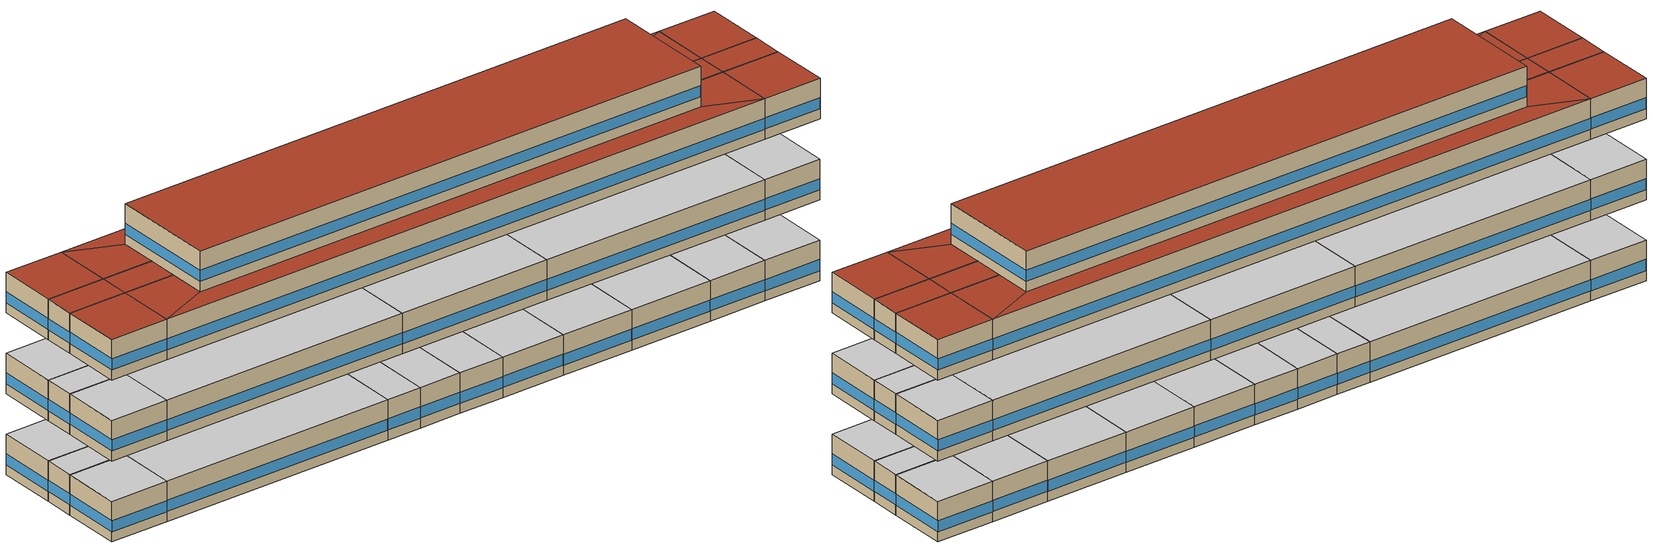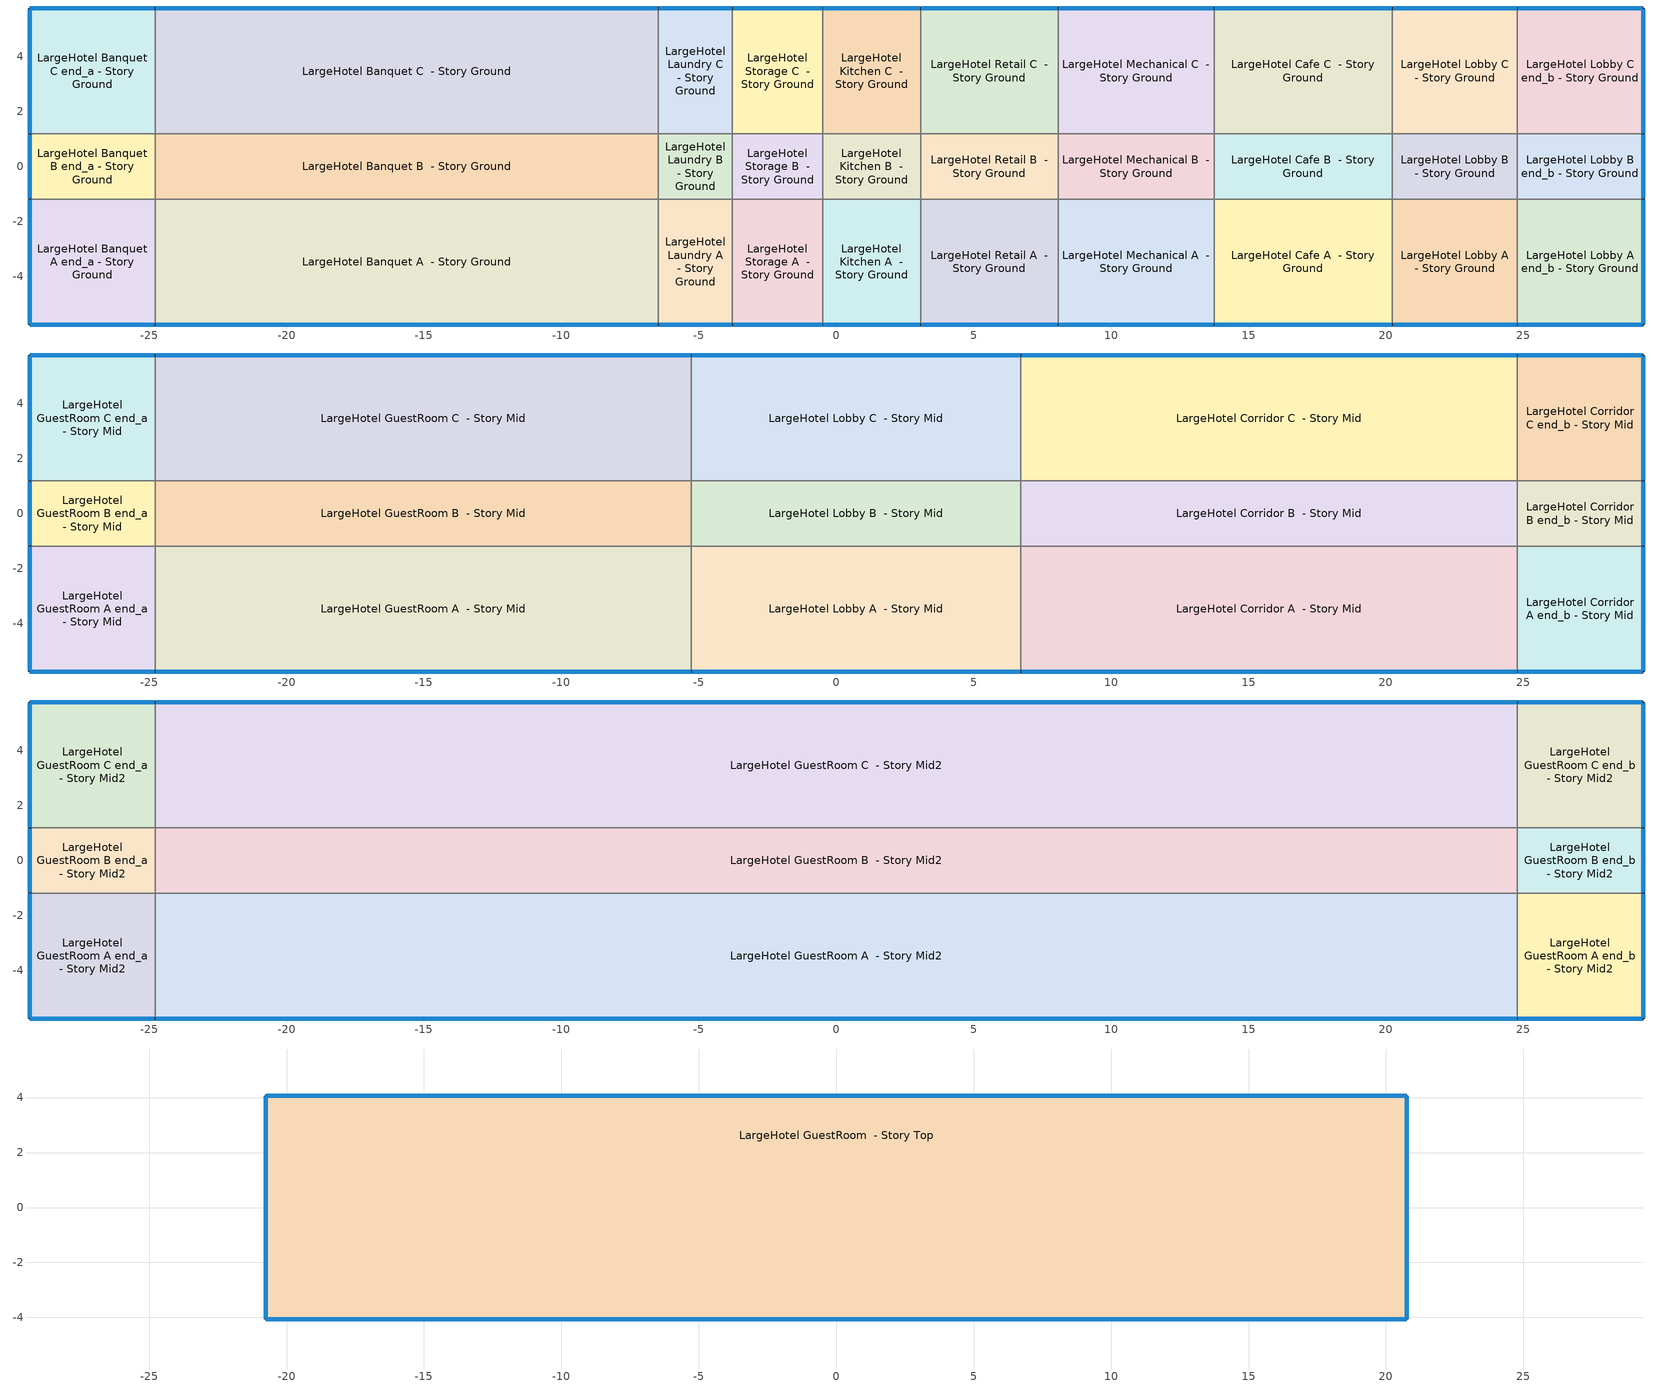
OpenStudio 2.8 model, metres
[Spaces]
LargeHotel Banquet A end_a - Story Ground
 floor ground: -29.35,-5.76 -29.35,-1.18 -24.78,-1.18 -24.78,-5.76 z0
 wall outside: -29.35,-1.18 -29.35,-5.76 -24.78,-5.76 z0:3.05
 wall to LargeHotel Banquet B end_a - Story Ground: -24.78,-1.18 -29.35,-1.18 z0:3.05
 wall to LargeHotel Banquet A  - Story Ground: -24.78,-5.76 -24.78,-1.18 z0:3.05
 window: -29.35,-1.21 -29.35,-5.73 / -29.33,-5.76 -24.8,-5.76 z0.76:1.59
 ceiling adiabatic: -24.78,-5.76 -24.78,-1.18 -29.35,-1.18 -29.35,-5.76 z3.05
LargeHotel Banquet B end_a - Story Ground
 floor ground: -29.35,-1.18 -29.35,1.18 -24.78,1.18 -24.78,-1.18 z0
 wall outside: -29.35,1.18 -29.35,-1.18 z0:3.05
 wall to LargeHotel Banquet C end_a - Story Ground: -24.78,1.18 -29.35,1.18 z0:3.05
 wall to LargeHotel Banquet B  - Story Ground: -24.78,-1.18 -24.78,1.18 z0:3.05
 window: -29.35,1.16 -29.35,-1.16 z0.76:1.6
 ceiling adiabatic: -24.78,-1.18 -24.78,1.18 -29.35,1.18 -29.35,-1.18 z3.05
LargeHotel Banquet C end_a - Story Ground
 floor ground: -29.35,1.18 -29.35,5.76 -24.78,5.76 -24.78,1.18 z0
 wall outside: -24.78,5.76 -29.35,5.76 -29.35,1.18 z0:3.05
 wall to LargeHotel Banquet C  - Story Ground: -24.78,1.18 -24.78,5.76 z0:3.05
 window: -29.35,5.73 -29.35,1.21 / -24.8,5.76 -29.33,5.76 z0.76:1.59
 ceiling adiabatic: -24.78,1.18 -24.78,5.76 -29.35,5.76 -29.35,1.18 z3.05
LargeHotel Banquet A  - Story Ground
 floor ground: -24.78,-5.76 -24.78,-1.18 -6.47,-1.18 -6.47,-5.76 z0
 wall outside: -24.78,-5.76 -6.47,-5.76 z0:3.05
 wall to LargeHotel Banquet B  - Story Ground: -6.47,-1.18 -24.78,-1.18 z0:3.05
 wall to LargeHotel Laundry A  - Story Ground: -6.47,-5.76 -6.47,-1.18 z0:3.05
 window: -24.75,-5.76 -6.5,-5.76 z0.76:1.59
 ceiling adiabatic: -6.47,-5.76 -6.47,-1.18 -24.78,-1.18 -24.78,-5.76 z3.05
LargeHotel Banquet B  - Story Ground
 floor ground: -24.78,-1.18 -24.78,1.18 -6.47,1.18 -6.47,-1.18 z0
 wall to LargeHotel Banquet C  - Story Ground: -6.47,1.18 -24.78,1.18 z0:3.05
 wall to LargeHotel Laundry B  - Story Ground: -6.47,-1.18 -6.47,1.18 z0:3.05
 ceiling adiabatic: -6.47,-1.18 -6.47,1.18 -24.78,1.18 -24.78,-1.18 z3.05
LargeHotel Banquet C  - Story Ground
 floor ground: -24.78,1.18 -24.78,5.76 -6.47,5.76 -6.47,1.18 z0
 wall outside: -6.47,5.76 -24.78,5.76 z0:3.05
 wall to LargeHotel Laundry C  - Story Ground: -6.47,1.18 -6.47,5.76 z0:3.05
 window: -6.5,5.76 -24.75,5.76 z0.76:1.59
 ceiling adiabatic: -6.47,1.18 -6.47,5.76 -24.78,5.76 -24.78,1.18 z3.05
LargeHotel Laundry A  - Story Ground
 floor ground: -6.47,-5.76 -6.47,-1.18 -3.78,-1.18 -3.78,-5.76 z0
 wall outside: -6.47,-5.76 -3.78,-5.76 z0:3.05
 wall to LargeHotel Laundry B  - Story Ground: -3.78,-1.18 -6.47,-1.18 z0:3.05
 wall to LargeHotel Storage A  - Story Ground: -3.78,-5.76 -3.78,-1.18 z0:3.05
 window: -6.45,-5.76 -3.8,-5.76 z0.76:1.6
 ceiling adiabatic: -3.78,-5.76 -3.78,-1.18 -6.47,-1.18 -6.47,-5.76 z3.05
LargeHotel Laundry B  - Story Ground
 floor ground: -6.47,-1.18 -6.47,1.18 -3.78,1.18 -3.78,-1.18 z0
 wall to LargeHotel Laundry C  - Story Ground: -3.78,1.18 -6.47,1.18 z0:3.05
 wall to LargeHotel Storage B  - Story Ground: -3.78,-1.18 -3.78,1.18 z0:3.05
 ceiling adiabatic: -3.78,-1.18 -3.78,1.18 -6.47,1.18 -6.47,-1.18 z3.05
LargeHotel Laundry C  - Story Ground
 floor ground: -6.47,1.18 -6.47,5.76 -3.78,5.76 -3.78,1.18 z0
 wall outside: -3.78,5.76 -6.47,5.76 z0:3.05
 wall to LargeHotel Storage C  - Story Ground: -3.78,1.18 -3.78,5.76 z0:3.05
 window: -3.8,5.76 -6.45,5.76 z0.76:1.6
 ceiling adiabatic: -3.78,1.18 -3.78,5.76 -6.47,5.76 -6.47,1.18 z3.05
LargeHotel Storage A  - Story Ground
 floor ground: -3.78,-5.76 -3.78,-1.18 -0.49,-1.18 -0.49,-5.76 z0
 wall outside: -3.78,-5.76 -0.49,-5.76 z0:3.05
 wall to LargeHotel Storage B  - Story Ground: -0.49,-1.18 -3.78,-1.18 z0:3.05
 wall to LargeHotel Kitchen A  - Story Ground: -0.49,-5.76 -0.49,-1.18 z0:3.05
 window: -3.75,-5.76 -0.52,-5.76 z0.76:1.6
 ceiling adiabatic: -0.49,-5.76 -0.49,-1.18 -3.78,-1.18 -3.78,-5.76 z3.05
LargeHotel Storage B  - Story Ground
 floor ground: -3.78,-1.18 -3.78,1.18 -0.49,1.18 -0.49,-1.18 z0
 wall to LargeHotel Storage C  - Story Ground: -0.49,1.18 -3.78,1.18 z0:3.05
 wall to LargeHotel Kitchen B  - Story Ground: -0.49,-1.18 -0.49,1.18 z0:3.05
 ceiling adiabatic: -0.49,-1.18 -0.49,1.18 -3.78,1.18 -3.78,-1.18 z3.05
LargeHotel Storage C  - Story Ground
 floor ground: -3.78,1.18 -3.78,5.76 -0.49,5.76 -0.49,1.18 z0
 wall outside: -0.49,5.76 -3.78,5.76 z0:3.05
 wall to LargeHotel Kitchen C  - Story Ground: -0.49,1.18 -0.49,5.76 z0:3.05
 window: -0.52,5.76 -3.75,5.76 z0.76:1.6
 ceiling adiabatic: -0.49,1.18 -0.49,5.76 -3.78,5.76 -3.78,1.18 z3.05
LargeHotel Kitchen A  - Story Ground
 floor ground: -0.49,-5.76 -0.49,-1.18 3.07,-1.18 3.07,-5.76 z0
 wall outside: -0.49,-5.76 3.07,-5.76 z0:3.05
 wall to LargeHotel Kitchen B  - Story Ground: 3.07,-1.18 -0.49,-1.18 z0:3.05
 wall to LargeHotel Retail A  - Story Ground: 3.07,-5.76 3.07,-1.18 z0:3.05
 window: -0.47,-5.76 3.04,-5.76 z0.76:1.6
 ceiling adiabatic: 3.07,-5.76 3.07,-1.18 -0.49,-1.18 -0.49,-5.76 z3.05
LargeHotel Kitchen B  - Story Ground
 floor ground: -0.49,-1.18 -0.49,1.18 3.07,1.18 3.07,-1.18 z0
 wall to LargeHotel Kitchen C  - Story Ground: 3.07,1.18 -0.49,1.18 z0:3.05
 wall to LargeHotel Retail B  - Story Ground: 3.07,-1.18 3.07,1.18 z0:3.05
 ceiling adiabatic: 3.07,-1.18 3.07,1.18 -0.49,1.18 -0.49,-1.18 z3.05
LargeHotel Kitchen C  - Story Ground
 floor ground: -0.49,1.18 -0.49,5.76 3.07,5.76 3.07,1.18 z0
 wall outside: 3.07,5.76 -0.49,5.76 z0:3.05
 wall to LargeHotel Retail C  - Story Ground: 3.07,1.18 3.07,5.76 z0:3.05
 window: 3.04,5.76 -0.47,5.76 z0.76:1.6
 ceiling adiabatic: 3.07,1.18 3.07,5.76 -0.49,5.76 -0.49,1.18 z3.05
LargeHotel Retail A  - Story Ground
 floor ground: 3.07,-5.76 3.07,-1.18 8.07,-1.18 8.07,-5.76 z0
 wall outside: 3.07,-5.76 8.07,-5.76 z0:3.05
 wall to LargeHotel Retail B  - Story Ground: 8.07,-1.18 3.07,-1.18 z0:3.05
 wall to LargeHotel Mechanical A  - Story Ground: 8.07,-5.76 8.07,-1.18 z0:3.05
 window: 3.09,-5.76 8.05,-5.76 z0.76:1.59
 ceiling adiabatic: 8.07,-5.76 8.07,-1.18 3.07,-1.18 3.07,-5.76 z3.05
LargeHotel Retail B  - Story Ground
 floor ground: 3.07,-1.18 3.07,1.18 8.07,1.18 8.07,-1.18 z0
 wall to LargeHotel Retail C  - Story Ground: 8.07,1.18 3.07,1.18 z0:3.05
 wall to LargeHotel Mechanical B  - Story Ground: 8.07,-1.18 8.07,1.18 z0:3.05
 ceiling adiabatic: 8.07,-1.18 8.07,1.18 3.07,1.18 3.07,-1.18 z3.05
LargeHotel Retail C  - Story Ground
 floor ground: 3.07,1.18 3.07,5.76 8.07,5.76 8.07,1.18 z0
 wall outside: 8.07,5.76 3.07,5.76 z0:3.05
 wall to LargeHotel Mechanical C  - Story Ground: 8.07,1.18 8.07,5.76 z0:3.05
 window: 8.05,5.76 3.09,5.76 z0.76:1.59
 ceiling adiabatic: 8.07,1.18 8.07,5.76 3.07,5.76 3.07,1.18 z3.05
LargeHotel Mechanical A  - Story Ground
 floor ground: 8.07,-5.76 8.07,-1.18 13.74,-1.18 13.74,-5.76 z0
 wall outside: 8.07,-5.76 13.74,-5.76 z0:3.05
 wall to LargeHotel Mechanical B  - Story Ground: 13.74,-1.18 8.07,-1.18 z0:3.05
 wall to LargeHotel Cafe A  - Story Ground: 13.74,-5.76 13.74,-1.18 z0:3.05
 window: 8.1,-5.76 13.72,-5.76 z0.76:1.59
 ceiling adiabatic: 13.74,-5.76 13.74,-1.18 8.07,-1.18 8.07,-5.76 z3.05
LargeHotel Mechanical B  - Story Ground
 floor ground: 8.07,-1.18 8.07,1.18 13.74,1.18 13.74,-1.18 z0
 wall to LargeHotel Mechanical C  - Story Ground: 13.74,1.18 8.07,1.18 z0:3.05
 wall to LargeHotel Cafe B  - Story Ground: 13.74,-1.18 13.74,1.18 z0:3.05
 ceiling adiabatic: 13.74,-1.18 13.74,1.18 8.07,1.18 8.07,-1.18 z3.05
LargeHotel Mechanical C  - Story Ground
 floor ground: 8.07,1.18 8.07,5.76 13.74,5.76 13.74,1.18 z0
 wall outside: 13.74,5.76 8.07,5.76 z0:3.05
 wall to LargeHotel Cafe C  - Story Ground: 13.74,1.18 13.74,5.76 z0:3.05
 window: 13.72,5.76 8.1,5.76 z0.76:1.59
 ceiling adiabatic: 13.74,1.18 13.74,5.76 8.07,5.76 8.07,1.18 z3.05
LargeHotel Cafe A  - Story Ground
 floor ground: 13.74,-5.76 13.74,-1.18 20.24,-1.18 20.24,-5.76 z0
 wall outside: 13.74,-5.76 20.24,-5.76 z0:3.05
 wall to LargeHotel Cafe B  - Story Ground: 20.24,-1.18 13.74,-1.18 z0:3.05
 wall to LargeHotel Lobby A  - Story Ground: 20.24,-5.76 20.24,-1.18 z0:3.05
 window: 13.77,-5.76 20.21,-5.76 z0.76:1.59
 ceiling adiabatic: 20.24,-5.76 20.24,-1.18 13.74,-1.18 13.74,-5.76 z3.05
LargeHotel Cafe B  - Story Ground
 floor ground: 13.74,-1.18 13.74,1.18 20.24,1.18 20.24,-1.18 z0
 wall to LargeHotel Cafe C  - Story Ground: 20.24,1.18 13.74,1.18 z0:3.05
 wall to LargeHotel Lobby B  - Story Ground: 20.24,-1.18 20.24,1.18 z0:3.05
 ceiling adiabatic: 20.24,-1.18 20.24,1.18 13.74,1.18 13.74,-1.18 z3.05
LargeHotel Cafe C  - Story Ground
 floor ground: 13.74,1.18 13.74,5.76 20.24,5.76 20.24,1.18 z0
 wall outside: 20.24,5.76 13.74,5.76 z0:3.05
 wall to LargeHotel Lobby C  - Story Ground: 20.24,1.18 20.24,5.76 z0:3.05
 window: 20.21,5.76 13.77,5.76 z0.76:1.59
 ceiling adiabatic: 20.24,1.18 20.24,5.76 13.74,5.76 13.74,1.18 z3.05
LargeHotel Lobby A  - Story Ground
 floor ground: 20.24,-5.76 20.24,-1.18 24.78,-1.18 24.78,-5.76 z0
 wall outside: 20.24,-5.76 24.78,-5.76 z0:3.05
 wall to LargeHotel Lobby B  - Story Ground: 24.78,-1.18 20.24,-1.18 z0:3.05
 wall to LargeHotel Lobby A end_b - Story Ground: 24.78,-5.76 24.78,-1.18 z0:3.05
 window: 20.26,-5.76 24.75,-5.76 z0.76:1.59
 ceiling adiabatic: 24.78,-5.76 24.78,-1.18 20.24,-1.18 20.24,-5.76 z3.05
LargeHotel Lobby B  - Story Ground
 floor ground: 20.24,-1.18 20.24,1.18 24.78,1.18 24.78,-1.18 z0
 wall to LargeHotel Lobby C  - Story Ground: 24.78,1.18 20.24,1.18 z0:3.05
 wall to LargeHotel Lobby B end_b - Story Ground: 24.78,-1.18 24.78,1.18 z0:3.05
 ceiling adiabatic: 24.78,-1.18 24.78,1.18 20.24,1.18 20.24,-1.18 z3.05
LargeHotel Lobby C  - Story Ground
 floor ground: 20.24,1.18 20.24,5.76 24.78,5.76 24.78,1.18 z0
 wall outside: 24.78,5.76 20.24,5.76 z0:3.05
 wall to LargeHotel Lobby C end_b - Story Ground: 24.78,1.18 24.78,5.76 z0:3.05
 window: 24.75,5.76 20.26,5.76 z0.76:1.59
 ceiling adiabatic: 24.78,1.18 24.78,5.76 20.24,5.76 20.24,1.18 z3.05
LargeHotel Lobby A end_b - Story Ground
 floor ground: 24.78,-5.76 24.78,-1.18 29.35,-1.18 29.35,-5.76 z0
 wall outside: 24.78,-5.76 29.35,-5.76 29.35,-1.18 z0:3.05
 wall to LargeHotel Lobby B end_b - Story Ground: 29.35,-1.18 24.78,-1.18 z0:3.05
 window: 24.8,-5.76 29.33,-5.76 / 29.35,-5.73 29.35,-1.21 z0.76:1.59
 ceiling adiabatic: 29.35,-5.76 29.35,-1.18 24.78,-1.18 24.78,-5.76 z3.05
LargeHotel Lobby B end_b - Story Ground
 floor ground: 24.78,-1.18 24.78,1.18 29.35,1.18 29.35,-1.18 z0
 wall outside: 29.35,-1.18 29.35,1.18 z0:3.05
 wall to LargeHotel Lobby C end_b - Story Ground: 29.35,1.18 24.78,1.18 z0:3.05
 window: 29.35,-1.16 29.35,1.16 z0.76:1.6
 ceiling adiabatic: 29.35,-1.18 29.35,1.18 24.78,1.18 24.78,-1.18 z3.05
LargeHotel Lobby C end_b - Story Ground
 floor ground: 24.78,1.18 24.78,5.76 29.35,5.76 29.35,1.18 z0
 wall outside: 29.35,1.18 29.35,5.76 24.78,5.76 z0:3.05
 window: 29.33,5.76 24.8,5.76 / 29.35,1.21 29.35,5.73 z0.76:1.59
 ceiling adiabatic: 29.35,1.18 29.35,5.76 24.78,5.76 24.78,1.18 z3.05
LargeHotel GuestRoom A end_a - Story Mid
 floor adiabatic: -29.35,-5.76 -29.35,-1.18 -24.78,-1.18 -24.78,-5.76 z6.1
 wall outside: -29.35,-1.18 -29.35,-5.76 -24.78,-5.76 z6.1:9.14
 wall to LargeHotel GuestRoom B end_a - Story Mid: -24.78,-1.18 -29.35,-1.18 z6.1:9.14
 wall to LargeHotel GuestRoom A  - Story Mid: -24.78,-5.76 -24.78,-1.18 z6.1:9.14
 window: -29.35,-1.21 -29.35,-5.73 / -29.33,-5.76 -24.8,-5.76 z6.86:7.69
 ceiling adiabatic: -24.78,-5.76 -24.78,-1.18 -29.35,-1.18 -29.35,-5.76 z9.14
LargeHotel GuestRoom B end_a - Story Mid
 floor adiabatic: -29.35,-1.18 -29.35,1.18 -24.78,1.18 -24.78,-1.18 z6.1
 wall outside: -29.35,1.18 -29.35,-1.18 z6.1:9.14
 wall to LargeHotel GuestRoom C end_a - Story Mid: -24.78,1.18 -29.35,1.18 z6.1:9.14
 wall to LargeHotel GuestRoom B  - Story Mid: -24.78,-1.18 -24.78,1.18 z6.1:9.14
 window: -29.35,1.16 -29.35,-1.16 z6.86:7.7
 ceiling adiabatic: -24.78,-1.18 -24.78,1.18 -29.35,1.18 -29.35,-1.18 z9.14
LargeHotel GuestRoom C end_a - Story Mid
 floor adiabatic: -29.35,1.18 -29.35,5.76 -24.78,5.76 -24.78,1.18 z6.1
 wall outside: -24.78,5.76 -29.35,5.76 -29.35,1.18 z6.1:9.14
 wall to LargeHotel GuestRoom C  - Story Mid: -24.78,1.18 -24.78,5.76 z6.1:9.14
 window: -29.35,5.73 -29.35,1.21 / -24.8,5.76 -29.33,5.76 z6.86:7.69
 ceiling adiabatic: -24.78,1.18 -24.78,5.76 -29.35,5.76 -29.35,1.18 z9.14
LargeHotel GuestRoom A  - Story Mid
 floor adiabatic: -24.78,-5.76 -24.78,-1.18 -5.27,-1.18 -5.27,-5.76 z6.1
 wall outside: -24.78,-5.76 -5.27,-5.76 z6.1:9.14
 wall to LargeHotel GuestRoom B  - Story Mid: -5.27,-1.18 -24.78,-1.18 z6.1:9.14
 wall to LargeHotel Lobby A  - Story Mid: -5.27,-5.76 -5.27,-1.18 z6.1:9.14
 window: -24.75,-5.76 -5.3,-5.76 z6.86:7.68
 ceiling adiabatic: -5.27,-5.76 -5.27,-1.18 -24.78,-1.18 -24.78,-5.76 z9.14
LargeHotel GuestRoom B  - Story Mid
 floor adiabatic: -24.78,-1.18 -24.78,1.18 -5.27,1.18 -5.27,-1.18 z6.1
 wall to LargeHotel GuestRoom C  - Story Mid: -5.27,1.18 -24.78,1.18 z6.1:9.14
 wall to LargeHotel Lobby B  - Story Mid: -5.27,-1.18 -5.27,1.18 z6.1:9.14
 ceiling adiabatic: -5.27,-1.18 -5.27,1.18 -24.78,1.18 -24.78,-1.18 z9.14
LargeHotel GuestRoom C  - Story Mid
 floor adiabatic: -24.78,1.18 -24.78,5.76 -5.27,5.76 -5.27,1.18 z6.1
 wall outside: -5.27,5.76 -24.78,5.76 z6.1:9.14
 wall to LargeHotel Lobby C  - Story Mid: -5.27,1.18 -5.27,5.76 z6.1:9.14
 window: -5.3,5.76 -24.75,5.76 z6.86:7.68
 ceiling adiabatic: -5.27,1.18 -5.27,5.76 -24.78,5.76 -24.78,1.18 z9.14
LargeHotel Lobby A  - Story Mid
 floor adiabatic: -5.27,-5.76 -5.27,-1.18 6.72,-1.18 6.72,-5.76 z6.1
 wall outside: -5.27,-5.76 6.72,-5.76 z6.1:9.14
 wall to LargeHotel Lobby B  - Story Mid: 6.72,-1.18 -5.27,-1.18 z6.1:9.14
 wall to LargeHotel Corridor A  - Story Mid: 6.72,-5.76 6.72,-1.18 z6.1:9.14
 window: -5.24,-5.76 6.7,-5.76 z6.86:7.68
 ceiling adiabatic: 6.72,-5.76 6.72,-1.18 -5.27,-1.18 -5.27,-5.76 z9.14
LargeHotel Lobby B  - Story Mid
 floor adiabatic: -5.27,-1.18 -5.27,1.18 6.72,1.18 6.72,-1.18 z6.1
 wall to LargeHotel Lobby C  - Story Mid: 6.72,1.18 -5.27,1.18 z6.1:9.14
 wall to LargeHotel Corridor B  - Story Mid: 6.72,-1.18 6.72,1.18 z6.1:9.14
 ceiling adiabatic: 6.72,-1.18 6.72,1.18 -5.27,1.18 -5.27,-1.18 z9.14
LargeHotel Lobby C  - Story Mid
 floor adiabatic: -5.27,1.18 -5.27,5.76 6.72,5.76 6.72,1.18 z6.1
 wall outside: 6.72,5.76 -5.27,5.76 z6.1:9.14
 wall to LargeHotel Corridor C  - Story Mid: 6.72,1.18 6.72,5.76 z6.1:9.14
 window: 6.7,5.76 -5.24,5.76 z6.86:7.68
 ceiling adiabatic: 6.72,1.18 6.72,5.76 -5.27,5.76 -5.27,1.18 z9.14
LargeHotel Corridor A  - Story Mid
 floor adiabatic: 6.72,-5.76 6.72,-1.18 24.78,-1.18 24.78,-5.76 z6.1
 wall outside: 6.72,-5.76 24.78,-5.76 z6.1:9.14
 wall to LargeHotel Corridor B  - Story Mid: 24.78,-1.18 6.72,-1.18 z6.1:9.14
 wall to LargeHotel Corridor A end_b - Story Mid: 24.78,-5.76 24.78,-1.18 z6.1:9.14
 window: 6.75,-5.76 24.75,-5.76 z6.86:7.68
 ceiling adiabatic: 24.78,-5.76 24.78,-1.18 6.72,-1.18 6.72,-5.76 z9.14
LargeHotel Corridor B  - Story Mid
 floor adiabatic: 6.72,-1.18 6.72,1.18 24.78,1.18 24.78,-1.18 z6.1
 wall to LargeHotel Corridor C  - Story Mid: 24.78,1.18 6.72,1.18 z6.1:9.14
 wall to LargeHotel Corridor B end_b - Story Mid: 24.78,-1.18 24.78,1.18 z6.1:9.14
 ceiling adiabatic: 24.78,-1.18 24.78,1.18 6.72,1.18 6.72,-1.18 z9.14
LargeHotel Corridor C  - Story Mid
 floor adiabatic: 6.72,1.18 6.72,5.76 24.78,5.76 24.78,1.18 z6.1
 wall outside: 24.78,5.76 6.72,5.76 z6.1:9.14
 wall to LargeHotel Corridor C end_b - Story Mid: 24.78,1.18 24.78,5.76 z6.1:9.14
 window: 24.75,5.76 6.75,5.76 z6.86:7.68
 ceiling adiabatic: 24.78,1.18 24.78,5.76 6.72,5.76 6.72,1.18 z9.14
LargeHotel Corridor A end_b - Story Mid
 floor adiabatic: 24.78,-5.76 24.78,-1.18 29.35,-1.18 29.35,-5.76 z6.1
 wall outside: 24.78,-5.76 29.35,-5.76 29.35,-1.18 z6.1:9.14
 wall to LargeHotel Corridor B end_b - Story Mid: 29.35,-1.18 24.78,-1.18 z6.1:9.14
 window: 29.35,-5.73 29.35,-1.21 / 24.8,-5.76 29.33,-5.76 z6.86:7.69
 ceiling adiabatic: 29.35,-5.76 29.35,-1.18 24.78,-1.18 24.78,-5.76 z9.14
LargeHotel Corridor B end_b - Story Mid
 floor adiabatic: 24.78,-1.18 24.78,1.18 29.35,1.18 29.35,-1.18 z6.1
 wall outside: 29.35,-1.18 29.35,1.18 z6.1:9.14
 wall to LargeHotel Corridor C end_b - Story Mid: 29.35,1.18 24.78,1.18 z6.1:9.14
 window: 29.35,-1.16 29.35,1.16 z6.86:7.7
 ceiling adiabatic: 29.35,-1.18 29.35,1.18 24.78,1.18 24.78,-1.18 z9.14
LargeHotel Corridor C end_b - Story Mid
 floor adiabatic: 24.78,1.18 24.78,5.76 29.35,5.76 29.35,1.18 z6.1
 wall outside: 29.35,1.18 29.35,5.76 24.78,5.76 z6.1:9.14
 window: 29.33,5.76 24.8,5.76 / 29.35,1.21 29.35,5.73 z6.86:7.69
 ceiling adiabatic: 29.35,1.18 29.35,5.76 24.78,5.76 24.78,1.18 z9.14
LargeHotel GuestRoom A end_a - Story Mid2
 floor adiabatic: -29.35,-5.76 -29.35,-1.18 -24.78,-1.18 -24.78,-5.76 z12.19
 wall outside: -29.35,-1.18 -29.35,-5.76 -24.78,-5.76 z12.19:15.24
 wall to LargeHotel GuestRoom B end_a - Story Mid2: -24.78,-1.18 -29.35,-1.18 z12.19:15.24
 wall to LargeHotel GuestRoom A  - Story Mid2: -24.78,-5.76 -24.78,-1.18 z12.19:15.24
 window: -29.35,-1.21 -29.35,-5.73 / -29.33,-5.76 -24.8,-5.76 z12.95:13.79
 roof outside: -24.78,-5.76 -24.78,-1.18 -29.35,-1.18 -29.35,-5.76 z15.24
LargeHotel GuestRoom B end_a - Story Mid2
 floor adiabatic: -29.35,-1.18 -29.35,1.18 -24.78,1.18 -24.78,-1.18 z12.19
 wall outside: -29.35,1.18 -29.35,-1.18 z12.19:15.24
 wall to LargeHotel GuestRoom C end_a - Story Mid2: -24.78,1.18 -29.35,1.18 z12.19:15.24
 wall to LargeHotel GuestRoom B  - Story Mid2: -24.78,-1.18 -24.78,1.18 z12.19:15.24
 window: -29.35,1.16 -29.35,-1.16 z12.95:13.8
 roof outside: -24.78,-1.18 -24.78,1.18 -29.35,1.18 -29.35,-1.18 z15.24
LargeHotel GuestRoom C end_a - Story Mid2
 floor adiabatic: -29.35,1.18 -29.35,5.76 -24.78,5.76 -24.78,1.18 z12.19
 wall outside: -24.78,5.76 -29.35,5.76 -29.35,1.18 z12.19:15.24
 wall to LargeHotel GuestRoom C  - Story Mid2: -24.78,1.18 -24.78,5.76 z12.19:15.24
 window: -29.35,5.73 -29.35,1.21 / -24.8,5.76 -29.33,5.76 z12.95:13.79
 roof outside: -24.78,1.18 -24.78,5.76 -29.35,5.76 -29.35,1.18 z15.24
LargeHotel GuestRoom A  - Story Mid2
 floor adiabatic: -24.78,-5.76 -24.78,-1.18 24.78,-1.18 24.78,-5.76 z12.19
 wall outside: -24.78,-5.76 24.78,-5.76 z12.19:15.24
 wall to LargeHotel GuestRoom B  - Story Mid2: 24.78,-1.18 -24.78,-1.18 z12.19:15.24
 wall to LargeHotel GuestRoom A end_b - Story Mid2: 24.78,-5.76 24.78,-1.18 z12.19:15.24
 window: -24.75,-5.76 24.75,-5.76 z12.95:13.78
 roof outside: 24.78,-5.76 20.75,-4.07 -20.75,-4.07 -24.78,-5.76 z15.24; 24.78,-5.76 24.78,-1.18 20.75,-1.18 20.75,-4.07 z15.24; -24.78,-5.76 -20.75,-4.07 -20.75,-1.18 -24.78,-1.18 z15.24
LargeHotel GuestRoom B  - Story Mid2
 floor adiabatic: -24.78,-1.18 -24.78,1.18 24.78,1.18 24.78,-1.18 z12.19
 wall to LargeHotel GuestRoom C  - Story Mid2: 24.78,1.18 -24.78,1.18 z12.19:15.24
 wall to LargeHotel GuestRoom B end_b - Story Mid2: 24.78,-1.18 24.78,1.18 z12.19:15.24
 roof outside: 24.78,-1.18 24.78,1.18 20.75,1.18 20.75,-1.18 z15.24; -20.75,-1.18 -20.75,1.18 -24.78,1.18 -24.78,-1.18 z15.24
LargeHotel GuestRoom C  - Story Mid2
 floor adiabatic: -24.78,1.18 -24.78,5.76 24.78,5.76 24.78,1.18 z12.19
 wall outside: 24.78,5.76 -24.78,5.76 z12.19:15.24
 wall to LargeHotel GuestRoom C end_b - Story Mid2: 24.78,1.18 24.78,5.76 z12.19:15.24
 window: 24.75,5.76 -24.75,5.76 z12.95:13.78
 roof outside: 24.78,1.18 24.78,5.76 20.75,4.07 20.75,1.18 z15.24; 20.75,4.07 24.78,5.76 -24.78,5.76 -20.75,4.07 z15.24; -20.75,1.18 -20.75,4.07 -24.78,5.76 -24.78,1.18 z15.24
LargeHotel GuestRoom A end_b - Story Mid2
 floor adiabatic: 24.78,-5.76 24.78,-1.18 29.35,-1.18 29.35,-5.76 z12.19
 wall outside: 24.78,-5.76 29.35,-5.76 29.35,-1.18 z12.19:15.24
 wall to LargeHotel GuestRoom B end_b - Story Mid2: 29.35,-1.18 24.78,-1.18 z12.19:15.24
 window: 29.35,-5.73 29.35,-1.21 / 24.8,-5.76 29.33,-5.76 z12.95:13.79
 roof outside: 29.35,-5.76 29.35,-1.18 24.78,-1.18 24.78,-5.76 z15.24
LargeHotel GuestRoom B end_b - Story Mid2
 floor adiabatic: 24.78,-1.18 24.78,1.18 29.35,1.18 29.35,-1.18 z12.19
 wall outside: 29.35,-1.18 29.35,1.18 z12.19:15.24
 wall to LargeHotel GuestRoom C end_b - Story Mid2: 29.35,1.18 24.78,1.18 z12.19:15.24
 window: 29.35,-1.16 29.35,1.16 z12.95:13.8
 roof outside: 29.35,-1.18 29.35,1.18 24.78,1.18 24.78,-1.18 z15.24
LargeHotel GuestRoom C end_b - Story Mid2
 floor adiabatic: 24.78,1.18 24.78,5.76 29.35,5.76 29.35,1.18 z12.19
 wall outside: 29.35,1.18 29.35,5.76 24.78,5.76 z12.19:15.24
 window: 29.33,5.76 24.8,5.76 / 29.35,1.21 29.35,5.73 z12.95:13.79
 roof outside: 29.35,1.18 29.35,5.76 24.78,5.76 24.78,1.18 z15.24
LargeHotel GuestRoom  - Story Top
 floor to LargeHotel GuestRoom B  - Story Mid2: 20.75,1.18 20.75,-1.18 -20.75,-1.18 -20.75,1.18 z15.24
 floor to LargeHotel GuestRoom A  - Story Mid2: 20.75,-1.18 20.75,-4.07 -20.75,-4.07 -20.75,-1.18 z15.24
 floor to LargeHotel GuestRoom C  - Story Mid2: 20.75,4.07 20.75,1.18 -20.75,1.18 -20.75,4.07 z15.24
 wall outside: -20.75,4.07 -20.75,-4.07 20.75,-4.07 20.75,4.07 -20.75,4.07 z15.24:18.29
 window: -20.75,4.04 -20.75,-4.04 / 20.73,4.07 -20.73,4.07 / 20.75,-4.04 20.75,4.04 / -20.73,-4.07 20.73,-4.07 z16:16.83
 roof outside: 20.75,-4.07 20.75,4.07 -20.75,4.07 -20.75,-4.07 z18.29
[Building]
90.1-2004|LargeHotel
[Site]
Site 1
[SpaceType] Standards Building Type=LargeHotel
Name | Standards Space Type
LargeHotel Banquet | Banquet
LargeHotel Cafe | Cafe
LargeHotel Corridor | Corridor
LargeHotel GuestRoom | GuestRoom
LargeHotel Kitchen | Kitchen
LargeHotel Laundry | Laundry
LargeHotel Lobby | Lobby
LargeHotel Mechanical | Mechanical
LargeHotel Retail | Retail
LargeHotel Storage | Storage
[BuildingStory] Nominal Floor to Floor Height {m}=3.048
Name | Nominal Z Coordinate {m}
Story Ground | 0
Story Mid | 6.096
Story Mid2 | 12.192
Story Top | 15.24
[Space]
Name | Space Type | Building Story | Thermal Zone
LargeHotel Banquet A end_a - Story Ground | LargeHotel Banquet | Story Ground | Zone LargeHotel Banquet A end_a - Story Ground
LargeHotel Banquet B end_a - Story Ground | LargeHotel Banquet | Story Ground | Zone LargeHotel Banquet B end_a - Story Ground
LargeHotel Banquet C end_a - Story Ground | LargeHotel Banquet | Story Ground | Zone LargeHotel Banquet C end_a - Story Ground
LargeHotel Banquet A  - Story Ground | LargeHotel Banquet | Story Ground | Zone LargeHotel Banquet A  - Story Ground
LargeHotel Banquet B  - Story Ground | LargeHotel Banquet | Story Ground | Zone LargeHotel Banquet B  - Story Ground
LargeHotel Banquet C  - Story Ground | LargeHotel Banquet | Story Ground | Zone LargeHotel Banquet C  - Story Ground
LargeHotel Laundry A  - Story Ground | LargeHotel Laundry | Story Ground | Zone LargeHotel Laundry A  - Story Ground
LargeHotel Laundry B  - Story Ground | LargeHotel Laundry | Story Ground | Zone LargeHotel Laundry B  - Story Ground
LargeHotel Laundry C  - Story Ground | LargeHotel Laundry | Story Ground | Zone LargeHotel Laundry C  - Story Ground
LargeHotel Storage A  - Story Ground | LargeHotel Storage | Story Ground | Zone LargeHotel Storage A  - Story Ground
LargeHotel Storage B  - Story Ground | LargeHotel Storage | Story Ground | Zone LargeHotel Storage B  - Story Ground
LargeHotel Storage C  - Story Ground | LargeHotel Storage | Story Ground | Zone LargeHotel Storage C  - Story Ground
LargeHotel Kitchen A  - Story Ground | LargeHotel Kitchen | Story Ground | Zone LargeHotel Kitchen A  - Story Ground
LargeHotel Kitchen B  - Story Ground | LargeHotel Kitchen | Story Ground | Zone LargeHotel Kitchen B  - Story Ground
LargeHotel Kitchen C  - Story Ground | LargeHotel Kitchen | Story Ground | Zone LargeHotel Kitchen C  - Story Ground
LargeHotel Retail A  - Story Ground | LargeHotel Retail | Story Ground | Zone LargeHotel Retail A  - Story Ground
LargeHotel Retail B  - Story Ground | LargeHotel Retail | Story Ground | Zone LargeHotel Retail B  - Story Ground
LargeHotel Retail C  - Story Ground | LargeHotel Retail | Story Ground | Zone LargeHotel Retail C  - Story Ground
LargeHotel Mechanical A  - Story Ground | LargeHotel Mechanical | Story Ground | Zone LargeHotel Mechanical A  - Story Ground
LargeHotel Mechanical B  - Story Ground | LargeHotel Mechanical | Story Ground | Zone LargeHotel Mechanical B  - Story Ground
LargeHotel Mechanical C  - Story Ground | LargeHotel Mechanical | Story Ground | Zone LargeHotel Mechanical C  - Story Ground
LargeHotel Cafe A  - Story Ground | LargeHotel Cafe | Story Ground | Zone LargeHotel Cafe A  - Story Ground
LargeHotel Cafe B  - Story Ground | LargeHotel Cafe | Story Ground | Zone LargeHotel Cafe B  - Story Ground
LargeHotel Cafe C  - Story Ground | LargeHotel Cafe | Story Ground | Zone LargeHotel Cafe C  - Story Ground
LargeHotel Lobby A  - Story Ground | LargeHotel Lobby | Story Ground | Zone LargeHotel Lobby A  - Story Ground
LargeHotel Lobby B  - Story Ground | LargeHotel Lobby | Story Ground | Zone LargeHotel Lobby B  - Story Ground
LargeHotel Lobby C  - Story Ground | LargeHotel Lobby | Story Ground | Zone LargeHotel Lobby C  - Story Ground
LargeHotel Lobby A end_b - Story Ground | LargeHotel Lobby | Story Ground | Zone LargeHotel Lobby A end_b - Story Ground
LargeHotel Lobby B end_b - Story Ground | LargeHotel Lobby | Story Ground | Zone LargeHotel Lobby B end_b - Story Ground
LargeHotel Lobby C end_b - Story Ground | LargeHotel Lobby | Story Ground | Zone LargeHotel Lobby C end_b - Story Ground
LargeHotel GuestRoom A end_a - Story Mid | LargeHotel GuestRoom | Story Mid | Zone LargeHotel GuestRoom A end_a - Story Mid
LargeHotel GuestRoom B end_a - Story Mid | LargeHotel GuestRoom | Story Mid | Zone LargeHotel GuestRoom B end_a - Story Mid
LargeHotel GuestRoom C end_a - Story Mid | LargeHotel GuestRoom | Story Mid | Zone LargeHotel GuestRoom C end_a - Story Mid
LargeHotel GuestRoom A  - Story Mid | LargeHotel GuestRoom | Story Mid | Zone LargeHotel GuestRoom A  - Story Mid
LargeHotel GuestRoom B  - Story Mid | LargeHotel GuestRoom | Story Mid | Zone LargeHotel GuestRoom B  - Story Mid
LargeHotel GuestRoom C  - Story Mid | LargeHotel GuestRoom | Story Mid | Zone LargeHotel GuestRoom C  - Story Mid
LargeHotel Lobby A  - Story Mid | LargeHotel Lobby | Story Mid | Zone LargeHotel Lobby A  - Story Mid
LargeHotel Lobby B  - Story Mid | LargeHotel Lobby | Story Mid | Zone LargeHotel Lobby B  - Story Mid
LargeHotel Lobby C  - Story Mid | LargeHotel Lobby | Story Mid | Zone LargeHotel Lobby C  - Story Mid
LargeHotel Corridor A  - Story Mid | LargeHotel Corridor | Story Mid | Zone LargeHotel Corridor A  - Story Mid
LargeHotel Corridor B  - Story Mid | LargeHotel Corridor | Story Mid | Zone LargeHotel Corridor B  - Story Mid
LargeHotel Corridor C  - Story Mid | LargeHotel Corridor | Story Mid | Zone LargeHotel Corridor C  - Story Mid
LargeHotel Corridor A end_b - Story Mid | LargeHotel Corridor | Story Mid | Zone LargeHotel Corridor A end_b - Story Mid
LargeHotel Corridor B end_b - Story Mid | LargeHotel Corridor | Story Mid | Zone LargeHotel Corridor B end_b - Story Mid
LargeHotel Corridor C end_b - Story Mid | LargeHotel Corridor | Story Mid | Zone LargeHotel Corridor C end_b - Story Mid
LargeHotel GuestRoom A end_a - Story Mid2 | LargeHotel GuestRoom | Story Mid2 | Zone LargeHotel GuestRoom A end_a - Story Mid2
LargeHotel GuestRoom B end_a - Story Mid2 | LargeHotel GuestRoom | Story Mid2 | Zone LargeHotel GuestRoom B end_a - Story Mid2
LargeHotel GuestRoom C end_a - Story Mid2 | LargeHotel GuestRoom | Story Mid2 | Zone LargeHotel GuestRoom C end_a - Story Mid2
LargeHotel GuestRoom A  - Story Mid2 | LargeHotel GuestRoom | Story Mid2 | Zone LargeHotel GuestRoom A  - Story Mid2
LargeHotel GuestRoom B  - Story Mid2 | LargeHotel GuestRoom | Story Mid2 | Zone LargeHotel GuestRoom B  - Story Mid2
LargeHotel GuestRoom C  - Story Mid2 | LargeHotel GuestRoom | Story Mid2 | Zone LargeHotel GuestRoom C  - Story Mid2
LargeHotel GuestRoom A end_b - Story Mid2 | LargeHotel GuestRoom | Story Mid2 | Zone LargeHotel GuestRoom A end_b - Story Mid2
LargeHotel GuestRoom B end_b - Story Mid2 | LargeHotel GuestRoom | Story Mid2 | Zone LargeHotel GuestRoom B end_b - Story Mid2
LargeHotel GuestRoom C end_b - Story Mid2 | LargeHotel GuestRoom | Story Mid2 | Zone LargeHotel GuestRoom C end_b - Story Mid2
LargeHotel GuestRoom  - Story Top | LargeHotel GuestRoom | Story Top | Zone LargeHotel GuestRoom  - Story Top
[ThermalZone] Use Ideal Air Loads=No
Name | Multiplier
Zone LargeHotel Banquet A end_a - Story Ground; Zone LargeHotel Banquet B end_a - Story Ground; Zone LargeHotel Banquet C end_a - Story Ground; Zone LargeHotel Banquet A  - Story Ground; Zone LargeHotel Banquet B  - Story Ground; Zone LargeHotel Banquet C  - Story Ground; Zone LargeHotel Laundry A  - Story Ground; Zone LargeHotel Laundry B  - Story Ground; Zone LargeHotel Laundry C  - Story Ground; Zone LargeHotel Storage A  - Story Ground; Zone LargeHotel Storage B  - Story Ground; Zone LargeHotel Storage C  - Story Ground; Zone LargeHotel Kitchen A  - Story Ground; Zone LargeHotel Kitchen B  - Story Ground; Zone LargeHotel Kitchen C  - Story Ground; Zone LargeHotel Retail A  - Story Ground; Zone LargeHotel Retail B  - Story Ground; Zone LargeHotel Retail C  - Story Ground; Zone LargeHotel Mechanical A  - Story Ground; Zone LargeHotel Mechanical B  - Story Ground; Zone LargeHotel Mechanical C  - Story Ground; Zone LargeHotel Cafe A  - Story Ground; Zone LargeHotel Cafe B  - Story Ground; Zone LargeHotel Cafe C  - Story Ground; Zone LargeHotel Lobby A  - Story Ground; Zone LargeHotel Lobby B  - Story Ground; Zone LargeHotel Lobby C  - Story Ground; Zone LargeHotel Lobby A end_b - Story Ground; Zone LargeHotel Lobby B end_b - Story Ground; Zone LargeHotel Lobby C end_b - Story Ground; Zone LargeHotel GuestRoom A end_a - Story Mid2; Zone LargeHotel GuestRoom B end_a - Story Mid2; Zone LargeHotel GuestRoom C end_a - Story Mid2; Zone LargeHotel GuestRoom A  - Story Mid2; Zone LargeHotel GuestRoom B  - Story Mid2; Zone LargeHotel GuestRoom C  - Story Mid2; Zone LargeHotel GuestRoom A end_b - Story Mid2; Zone LargeHotel GuestRoom B end_b - Story Mid2; Zone LargeHotel GuestRoom C end_b - Story Mid2; Zone LargeHotel GuestRoom  - Story Top | 1
Zone LargeHotel GuestRoom A end_a - Story Mid; Zone LargeHotel GuestRoom B end_a - Story Mid; Zone LargeHotel GuestRoom C end_a - Story Mid; Zone LargeHotel GuestRoom A  - Story Mid; Zone LargeHotel GuestRoom B  - Story Mid; Zone LargeHotel GuestRoom C  - Story Mid; Zone LargeHotel Lobby A  - Story Mid; Zone LargeHotel Lobby B  - Story Mid; Zone LargeHotel Lobby C  - Story Mid; Zone LargeHotel Corridor A  - Story Mid; Zone LargeHotel Corridor B  - Story Mid; Zone LargeHotel Corridor C  - Story Mid; Zone LargeHotel Corridor A end_b - Story Mid; Zone LargeHotel Corridor B end_b - Story Mid; Zone LargeHotel Corridor C end_b - Story Mid | 3
[Sizing:Zone] Zone Cooling Design Supply Air Temperature Input Method=SupplyAirTemperature; Zone Cooling Design Supply Air Temperature {C}=14; Zone Cooling Design Supply Air Temperature Difference {deltaC}=11.11; Zone Heating Design Supply Air Temperature Input Method=SupplyAirTemperature; Zone Heating Design Supply Air Temperature {C}=40; Zone Heating Design Supply Air Temperature Difference {deltaC}=11.11; Zone Cooling Design Supply Air Humidity Ratio {kg-H2O/kg-air}=0.0085; Zone Heating Design Supply Air Humidity Ratio {kg-H2O/kg-air}=0.008; Cooling Design Air Flow Method=DesignDay; Heating Design Air Flow Method=DesignDay; Account for Dedicated Outdoor Air System=No; Dedicated Outdoor Air System Control Strategy=NeutralSupplyAir; Dedicated Outdoor Air Low Setpoint Temperature for Design {C}=autosize; Dedicated Outdoor Air High Setpoint Temperature for Design {C}=autosize
Zone LargeHotel Banquet A end_a - Story Ground; Zone LargeHotel Banquet B end_a - Story Ground; Zone LargeHotel Banquet C end_a - Story Ground; Zone LargeHotel Banquet A  - Story Ground; Zone LargeHotel Banquet B  - Story Ground; Zone LargeHotel Banquet C  - Story Ground; Zone LargeHotel Laundry A  - Story Ground; Zone LargeHotel Laundry B  - Story Ground; Zone LargeHotel Laundry C  - Story Ground; Zone LargeHotel Storage A  - Story Ground; Zone LargeHotel Storage B  - Story Ground; Zone LargeHotel Storage C  - Story Ground; Zone LargeHotel Kitchen A  - Story Ground; Zone LargeHotel Kitchen B  - Story Ground; Zone LargeHotel Kitchen C  - Story Ground; Zone LargeHotel Retail A  - Story Ground; Zone LargeHotel Retail B  - Story Ground; Zone LargeHotel Retail C  - Story Ground; Zone LargeHotel Mechanical A  - Story Ground; Zone LargeHotel Mechanical B  - Story Ground; Zone LargeHotel Mechanical C  - Story Ground; Zone LargeHotel Cafe A  - Story Ground; Zone LargeHotel Cafe B  - Story Ground; Zone LargeHotel Cafe C  - Story Ground; Zone LargeHotel Lobby A  - Story Ground; Zone LargeHotel Lobby B  - Story Ground; Zone LargeHotel Lobby C  - Story Ground; Zone LargeHotel Lobby A end_b - Story Ground; Zone LargeHotel Lobby B end_b - Story Ground; Zone LargeHotel Lobby C end_b - Story Ground; Zone LargeHotel GuestRoom A end_a - Story Mid; Zone LargeHotel GuestRoom B end_a - Story Mid; Zone LargeHotel GuestRoom C end_a - Story Mid; Zone LargeHotel GuestRoom A  - Story Mid; Zone LargeHotel GuestRoom B  - Story Mid; Zone LargeHotel GuestRoom C  - Story Mid; Zone LargeHotel Lobby A  - Story Mid; Zone LargeHotel Lobby B  - Story Mid; Zone LargeHotel Lobby C  - Story Mid; Zone LargeHotel Corridor A  - Story Mid; Zone LargeHotel Corridor B  - Story Mid; Zone LargeHotel Corridor C  - Story Mid; Zone LargeHotel Corridor A end_b - Story Mid; Zone LargeHotel Corridor B end_b - Story Mid; Zone LargeHotel Corridor C end_b - Story Mid; Zone LargeHotel GuestRoom A end_a - Story Mid2; Zone LargeHotel GuestRoom B end_a - Story Mid2; Zone LargeHotel GuestRoom C end_a - Story Mid2; Zone LargeHotel GuestRoom A  - Story Mid2; Zone LargeHotel GuestRoom B  - Story Mid2; Zone LargeHotel GuestRoom C  - Story Mid2; Zone LargeHotel GuestRoom A end_b - Story Mid2; Zone LargeHotel GuestRoom B end_b - Story Mid2; Zone LargeHotel GuestRoom C end_b - Story Mid2; Zone LargeHotel GuestRoom  - Story Top
